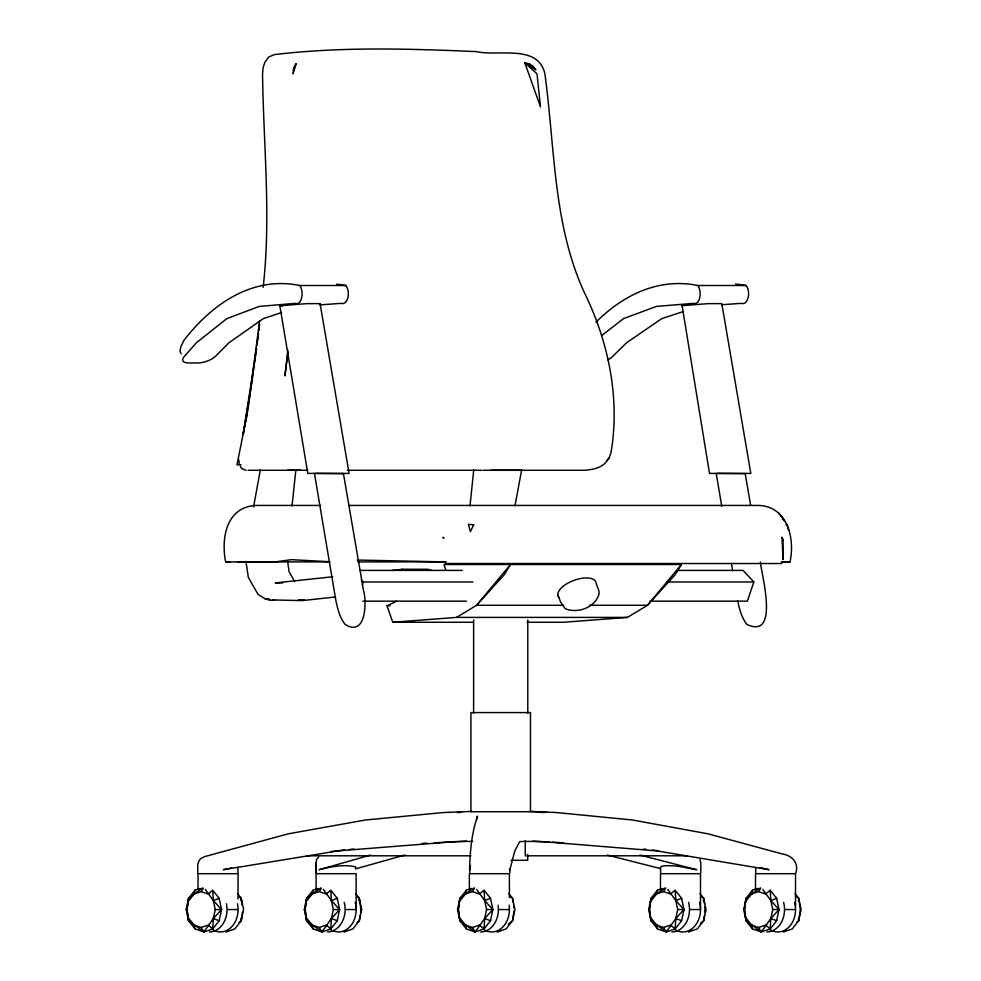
<?xml version="1.0" encoding="UTF-8"?>
<svg xmlns="http://www.w3.org/2000/svg" width="981" height="981" viewBox="0 0 981 981"><rect width="100%" height="100%" fill="white"/><g stroke="black" fill="none" stroke-linecap="round" stroke-linejoin="round"><path stroke-width="1.47" d="M197.745 872.832L197.757 864.58L198.873 861.122L200.614 858.682L204.514 856.646L288.206 833.838L365.459 820.006L443.51 812.526L471.873 811.434M700.826 872.832L700.863 863.305L700.005 859.552M509.875 872.832L509.912 869.718L514.78 850.895L519.685 841.71A17.916 0.662 1.4 0 1 543.621 841.71L656.865 850.895L769.03 869.718L759.968 867.535M316.103 862.274L315.759 872.832L316.483 859.552L318.617 857.087M213.625 891.312L219.155 898.338L221.522 909.546L213.343 918.51L203.864 931.95L188.585 920.742L186.991 909.546L188.585 898.338L194.054 894.022L201.117 891.619L208.168 894.022L212.693 890.135L213.343 900.583L215.231 909.546L213.343 918.51L212.693 928.946L203.864 931.95L195.047 928.946L188.585 920.742L186.218 909.546L188.585 898.338L195.047 890.135L200.087 888.43M331.713 891.312L337.256 898.338L339.61 909.546L331.431 918.51L321.964 931.95L306.673 920.742L305.079 909.546L306.673 898.338L312.142 894.022L319.205 891.619L326.268 894.022L330.793 890.135L331.431 900.583L333.319 909.546L331.431 918.51L330.793 928.946L321.964 931.95L313.135 928.946L306.673 920.742L304.306 909.546L306.673 898.338L313.135 890.135L318.175 888.43M484.97 891.312L490.5 898.338L492.867 909.546L484.688 918.51L475.209 931.95L459.93 920.742L458.335 909.546L459.93 898.338L465.399 894.022L472.462 891.619L479.513 894.022L484.038 890.135L484.688 900.583L486.576 909.546L484.688 918.51L484.038 928.946L475.209 931.95L466.392 928.946L459.93 920.742L457.563 909.546L459.93 898.338L466.392 890.135L471.432 888.43M676.068 891.312L681.611 898.338L683.978 909.546L675.799 918.51L666.32 931.95L651.028 920.742L649.434 909.546L651.028 898.338L656.497 894.022L663.561 891.619L670.624 894.022L675.149 890.135L675.799 900.583L677.687 909.546L675.799 918.51L675.149 928.946L666.32 931.95L657.491 928.946L651.028 920.742L648.662 909.546L651.028 898.338L657.491 890.135L662.543 888.43M771.103 891.312L776.645 898.338L779.012 909.546L770.833 918.51L761.354 931.95L746.063 920.742L744.469 909.546L746.063 898.338L751.532 894.022L758.595 891.619L765.658 894.022L770.183 890.135L770.833 900.583L772.721 909.546L770.833 918.51L770.183 928.946L761.354 931.95L752.525 928.946L746.063 920.742L743.696 909.546L746.063 898.338L752.525 890.135L757.577 888.43M293.393 69.7L293.123 73.833L296.127 63.777L294.447 66.181L293.393 69.7L296.127 63.777M355.6 868.185L355.698 866.885C343.681 864.077 330.867 866.701 319.095 869.718L370.438 855.076M263.166 287.274C271.197 216.605 263.509 145.433 262.552 74.581L263.043 67.848L264.833 62.392L268.659 57.057L274.3 54.617C341.437 46.573 409.298 48.707 476.68 51.625C497.747 56.702 538.152 43.728 544.86 73.759C555.209 148.536 552.806 227.138 586.27 296.618C609.201 344.895 620.004 399.831 610.955 452.928L609.324 457.551L607.129 460.494L609.324 457.551M469.997 505.963L473.774 469.703M291.995 506.037L295.857 470.046M287.789 352.633L284.956 375.931L287.96 350.119M259.609 320.664L248.083 409.102L243.104 434.546L256.544 348.427M257.672 339.598L258.42 333.577M258.788 330.572L259.536 324.564M256.519 348.157L251.982 381.952L243.104 434.546M256.899 345.177L258.408 333.282M258.776 330.303L259.524 324.355M256.924 345.496L257.488 341.094M188.585 920.742L186.991 909.546L188.585 898.338M240.934 900.583L241.228 898.338L237.537 893.654M306.673 920.742L305.079 909.546L306.673 898.338M359.021 900.583L359.316 898.338L355.625 893.654M459.93 920.742L458.335 909.546L459.93 898.338M651.028 920.742L649.434 909.546L651.028 898.338M703.377 900.583L703.684 898.338L699.993 893.654M746.063 920.742L744.469 909.546L746.063 898.338M798.424 900.583L798.718 898.338L795.027 893.654M228.401 930.233L225.937 931.95L234.766 928.946L241.228 920.742L242.43 912.342M360.113 915.15L359.316 920.742L352.853 928.946L344.037 931.95L346.489 930.233M360.518 912.342L360.91 909.546L359.316 898.338L357.133 896.609M513.97 910.944L512.572 920.742L506.11 928.946L497.281 931.95L499.746 930.233M704.481 915.15L703.684 920.742L697.221 928.946L688.392 931.95L690.845 930.233M704.873 912.342L704.873 906.738M785.879 930.233L783.427 931.95L792.256 928.946L798.718 920.742L800.312 909.546L798.718 898.338L796.535 896.609M246.795 415.552L236.997 464.786L241.007 464.786M469.641 872.832L470.402 865.377M253.552 506.919L260.357 469.838M514.976 505.828L521.659 469.825M188.879 918.51L194.054 925.071L201.117 927.474L208.168 925.071L212.693 928.946L219.155 920.742L221.522 909.546L213.343 900.583L205.299 889.436M239.045 922.471L241.228 920.742L243.595 909.546L241.228 898.338L239.045 896.609M306.967 918.51L312.142 925.071L319.205 927.474L326.268 925.071L330.793 928.946L337.256 920.742L339.61 909.546L331.431 900.583L323.399 889.436M460.224 918.51L465.399 925.071L472.462 927.474L479.513 925.071L484.038 928.946L490.5 920.742L492.867 909.546L484.688 900.583L476.643 889.436M651.335 918.51L656.497 925.071L663.561 927.474L670.624 925.071L675.149 928.946L681.611 920.742L683.978 909.546L675.799 900.583L667.754 889.436M746.369 918.51L751.532 925.071L758.595 927.474L765.658 925.071L770.183 928.946L776.645 920.742L779.012 909.546L770.833 900.583L762.789 889.436M796.535 922.471L798.718 920.742L801.085 909.546L798.718 898.338M188.879 900.583L194.054 894.022L195.047 890.135M306.967 900.583L312.142 894.022L313.135 890.135M460.224 900.583L465.399 894.022L466.392 890.135M651.335 900.583L656.497 894.022L657.491 890.135M746.369 900.583L751.532 894.022L752.525 890.135M476.545 819.687L477.477 816.131C471.677 833.274 469.973 851.729 469.605 869.718M781.281 561.892L790.012 561.892C795.137 538.459 787.62 506.466 758.607 505.436L349.028 505.436M362.332 584.713L363.252 581.978L361.302 579.869M677.601 570.402L743.108 570.402L753.825 581.978L747.363 601.157L649.863 601.157M445.717 569.9L444.025 564.516L681.403 564.516L675.161 574.707L647.485 605.277L627.399 617.405L563.634 622.261L527.018 622.261M201.117 891.619L203.177 888.259M319.205 891.619L321.265 888.259M472.462 891.619L474.522 888.259M663.561 891.619L665.633 888.259M758.595 891.619L760.667 888.259M607.938 459.402C603.29 467.9 592.598 469.789 583.695 470.279L483.277 470.279M681.403 564.516L647.485 605.277L589.507 605.277M357.133 922.471L359.316 920.742L361.682 909.546L359.316 898.338M508.195 924.2L512.572 920.742L514.939 909.546L512.572 898.338L508.881 893.654M700.397 923.342L703.684 920.742L706.05 909.546L703.684 898.338L701.489 896.609M602.101 335.269L623.548 318.604L656.424 306.415L693.567 303.337A9.896 5.248 -90 0 0 699.698 297.819A9.896 5.248 -90 0 0 697.81 285.508L745.977 285.508A337.869 202.245 -90 0 0 735.505 284.085M194.054 894.022L202.638 888.001M312.142 894.022L320.738 888.001M465.399 894.022L473.982 888.001M656.497 894.022L665.093 888.001M751.532 894.022L760.128 888.001M396.716 601.132L387.041 605.768L392.743 622.261L456.508 617.405L476.594 605.277L504.271 574.707L510.512 564.516L476.594 605.277L563.56 605.277M785.977 524.786L787.093 524.332L788.614 530.243M213.343 900.583L219.155 898.338M331.431 900.583L337.256 898.338M484.688 900.583L490.5 898.338M675.799 900.583L681.611 898.338M770.833 900.583L776.645 898.338M281.621 312.51L263.386 318.604L229.014 342.688L215.599 356.14A13.452 5.518 -19.1 0 1 197.904 362.97L188.708 362.97A13.476 5.53 -19.1 0 1 184.17 356.618L196.47 342.688L226.893 318.604L259.168 306.415L295.637 303.337A9.908 5.138 90 0 0 301.658 297.819A9.908 5.138 90 0 0 299.806 285.483M399.708 570.219L402.602 569.262L427.863 569.262L430.917 570.219M683.303 311.566L661.795 318.604L626.675 342.688L612.475 356.618A13.476 5.8 -17.3 0 1 607.803 359.831M459.194 812.722L461.499 812.035L457.44 812.526M355.453 868.908L405.116 854.991M229.137 868.455L231.675 867.842M227.678 868.774L223.3 869.718L338.004 850.895L453.786 841.71A17.916 0.638 -1.6 0 1 472.621 841.404M681.562 305.716L708.343 303.62L721.808 303.644L750.808 473.406L709.508 473.406L682.138 305.814M279.843 305.741L306.636 303.644L320.088 303.62L349.089 473.406L307.789 473.406L279.843 305.741L282.54 305.876M318.984 303.754L320.088 303.62M331.149 851.496L344.785 849.987M349.334 849.485L353.883 848.982M335.539 596.963L302.222 600.605L272.546 599.943M332.817 576.754L275.171 582.935L282.602 582.935M391.983 570.402L402.602 569.262M319.696 304.932L341.057 303.337A9.896 5.825 90 0 0 347.85 297.819A9.896 5.825 90 0 0 345.753 285.508M721.624 304.76L741.17 303.337A9.908 5.935 -90 0 0 748.123 297.819A9.908 5.935 -90 0 0 745.989 285.483M329.665 561.708L291.308 559.66L275.305 561.892L225.777 561.892L225.201 559.66C221.277 535.847 227.408 506.772 256.127 505.436L320.554 505.436M357.182 560.028L444.589 561.892L445.668 563.523L781.44 563.523L782.617 561.892L787.927 561.892M422.235 843.39L426.809 843.157M434.411 842.789L466.392 841.195M304.466 600.065L298.592 599.857M314.447 473.406L335.931 600.801C337.672 609.042 339.769 617.65 345.091 624.394C365.95 637.601 366.98 602.04 363.522 590.574L343.436 473.627L315.588 473.406M274.655 600.065L270.094 600.2L265.201 598.851L258.052 594.425L248.328 577.343L245.949 561.451M491.064 470.279L521.978 470.279M225.777 561.892L230.192 561.892M300.296 285.508L346.256 285.508M248.058 470.279L300.971 470.279M287.556 470.279L307.875 470.279M347.36 470.279L481.867 470.279M329.788 561.892L237.856 561.892M357.82 561.892L446.232 561.892M360.137 570.402L462.21 570.402M363.252 581.978L472.94 581.978M667.006 581.978L753.825 581.978M362.872 601.157L466.466 601.157M387.041 605.768L390.095 605.768M456.508 617.405L627.399 617.405M392.743 622.261L473.615 622.261M306.894 855.8L470.966 855.8M687.105 855.8L525.264 855.8L525.264 840.827M511.015 860.288L527.717 860.288L527.704 854.292M186.218 909.546L186.991 909.546M215.231 909.546L221.522 909.546M227.96 909.546L237.463 909.546M304.306 909.546L305.079 909.546M333.319 909.546L339.61 909.546M346.048 909.546L356.14 909.546L356.14 873.691L316.103 873.691L316.103 890.123M457.563 909.546L458.335 909.546M486.576 909.546L492.867 909.546M499.304 909.546L508.808 909.546M648.662 909.546L649.434 909.546M677.687 909.546L683.978 909.546M690.416 909.546L700.495 909.546L700.495 873.691L660.471 873.691L660.471 890.123M743.696 909.546L744.469 909.546M772.721 909.546L779.012 909.546M785.45 909.546L794.953 909.546M788.589 561.892L790.012 561.892M717.356 473.406L745.204 473.627L750.612 505.117M342.295 473.602L343.436 473.627M795.934 872.832C799.037 862.569 791.692 855.395 782.286 853.948L708.049 833.838L632.561 820.006L556.288 812.526L530.709 811.52M529.715 811.483L546.54 812.035M532.842 841.208L549.519 842.054M552.548 842.201L563.168 842.74M545.068 812.526L540.249 812.035L542.518 812.722M643.352 849.056L646.369 849.399M652.402 850.073L658.435 850.76M269.248 599.366L265.201 598.851L269.616 599.501M529.139 63.79L524.798 62.723L540.494 106.954L536.987 73.833L524.798 62.723L535.687 69.688L532.928 66.181L529.139 63.79L535.687 69.688M607.264 855.04L660.458 868.59M639.906 855.04L696.669 869.718L678.447 866.272A19.841 3.053 7 0 0 662.04 866.211L660.556 867.118L660.593 872.832M246.096 470.279L241.902 468.685L240.271 466.257M770.833 918.51L776.645 920.742M675.799 918.51L681.611 920.742M484.688 918.51L490.5 920.742M331.431 918.51L337.256 920.742M213.343 918.51L219.155 920.742M510.39 896.609L512.572 898.338L513.173 902.545M782.605 518.397L784.432 520.923L778.522 512.671M758.595 927.474L761.354 931.95M663.561 927.474L666.32 931.95M472.462 927.474L475.209 931.95M319.205 927.474L321.964 931.95M201.117 927.474L203.864 931.95M181.264 353.81L179.915 351.505L180.884 346.71L183.999 340.223A337.869 175.17 90 0 1 299.806 285.496M294.594 581.488L289.125 571.715L287.543 561.206M509.384 868.639L509.912 869.718M557.784 594.707L560.617 602.04L565.264 608.711C577.809 613.898 595.406 607.533 599.097 593.775L598.864 590.562L596.154 583.536A20.172 9.258 -20.4 0 0 572.978 580.727A20.172 9.258 -20.4 0 0 559.342 597.993M751.532 925.071L752.525 928.946M656.497 925.071L657.491 928.946M465.399 925.071L466.392 928.946M312.142 925.071L313.135 928.946M194.054 925.071L195.047 928.946M737.7 600.801C739.441 609.042 741.538 617.65 746.86 624.394C780.422 640.311 760.79 571.641 760.398 562.088M716.216 473.406L721.783 506.38M731.385 563.327L732.648 570.832M703.684 898.338L704.481 903.942M513.566 905.34L513.97 908.148M241.228 898.338L242.221 905.34M798.424 918.51L798.718 920.742M240.934 918.51L241.228 920.742M238.861 459.807L239.18 463.78M755.689 867.363L755.701 872.832M237.954 867.167L237.978 872.832M795.53 906.554L795.53 873.691L755.505 873.691L755.505 890.123M527.79 620.017L527.79 713.212M509.397 897.59L509.397 873.691L469.359 873.691L469.359 890.123M473.615 620.017L473.615 713.212M238.052 899.087L238.052 873.691L198.015 873.691L198.015 888.627M699.588 902.312A22.404 17.658 -90 0 1 694.573 926.322A22.404 17.658 -90 0 1 675.173 929.706M688.552 902.312A22.404 17.658 90 0 1 671.838 931.95M355.22 902.312A22.404 17.658 -90 0 1 350.217 926.322A22.404 17.658 -90 0 1 330.818 929.706M344.184 902.312A22.404 17.658 90 0 1 327.482 931.95M237.476 903.746A22.404 17.658 -90 0 1 231.675 926.812A22.404 17.658 -90 0 1 212.73 929.706M226.439 903.746A22.404 17.658 90 0 1 209.382 931.95M794.622 902.312A22.404 17.658 -90 0 1 789.607 926.322A22.404 17.658 -90 0 1 770.22 929.706M783.586 902.312A22.404 17.658 90 0 1 766.872 931.95M509.09 905.205A22.404 17.658 -90 0 1 502.554 927.278A22.404 17.658 -90 0 1 484.074 929.706M498.054 905.205A22.404 17.658 90 0 1 480.727 931.95M336.728 284.196A335.858 197.414 90 0 1 345.753 285.483M595.921 322.197A335.858 177.978 -90 0 1 697.81 285.483M473.676 524.798L470.475 531.677L468.342 524.332L473.676 524.798M530.476 712.574L470.929 712.574L470.929 811.728L530.476 811.728L530.476 712.574M443.535 537.772L443.007 537.208L443.866 538.311L443.535 537.772M783.059 539.648L781.967 537.22L783.059 559.66L783.059 539.648"/></g></svg>
